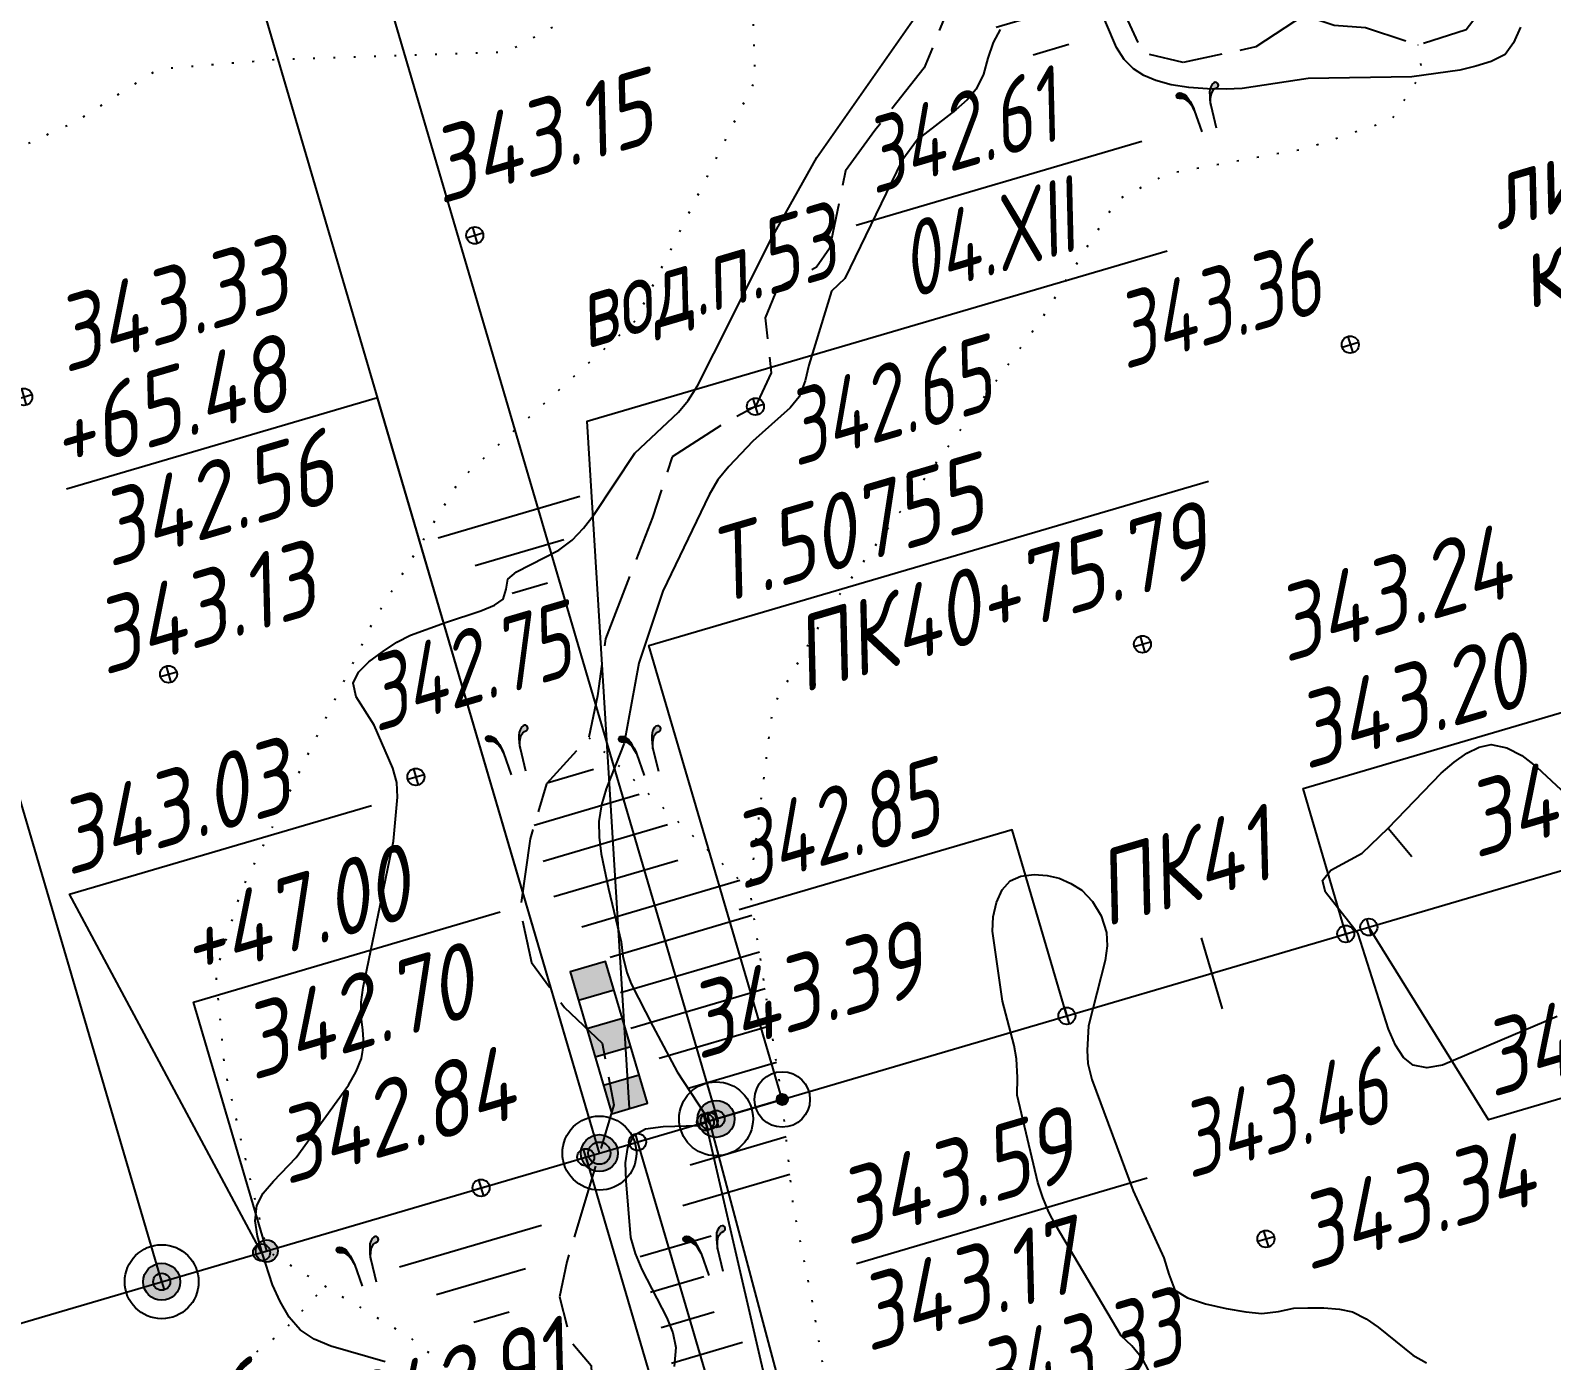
# Model space of a CAD drawing. Extents: x 1517648 to 1519685, y 2184577 to 2185456.
# Drawn here: x 1517816.8 to 1517899, y 2184716.4 to 2184788.3 of the extents above; entities that cross this region are included whole.
import ezdxf
from ezdxf.enums import TextEntityAlignment as Align

# ---------------------------------------------------------------- set-up
doc = ezdxf.new("R2010")
doc.units = 0
doc.header["$PDMODE"] = 34
doc.linetypes.add('ИИDash_40_10', pattern=[5, 4, -1])
doc.linetypes.add('ИИDot', pattern=[1, 0, -1])
for name, color, linetype, lineweight in [('ИИ_БОЛОТО_025', 3, 'Continuous', 25), ('ИИ_ГЕОПУНКТ_025', 7, 'Continuous', 25), ('ИИ_ГИДРОГРАФИЯ_025', 3, 'Continuous', 25), ('ИИ_КОНТУР_025', 7, 'ИИDot', 25), ('ИИ_ОТМЕТКА_025', 7, 'Continuous', 25), ('ИИ_ПИКЕТАЖ_025', 7, 'Continuous', 25), ('ИИ_РАЗМЕР_025', 7, 'Continuous', 25), ('ИИ_РЕЛЬЕФ_025', 34, 'Continuous', 25), ('ИИ_СКВАЖИНА_025', 7, 'Continuous', 25), ('ИИ_ТРАССА_ТРУБ_025', 7, 'Continuous', 25), ('ИИ_УГОДЬЯ_025', 7, 'Continuous', 25)]:
    doc.layers.add(name, color=color, linetype=linetype, lineweight=lineweight)
doc.styles.add('VNIPISIMPLEXCUR', font='simplex.shx', dxfattribs={"width": 0.8, "oblique": 15})
doc.dimstyles.new('ИИ-2000-м-dm', dxfattribs={"dimscale": 2, "dimtxt": 2.5, "dimasz": 2.5, "dimexe": 1.25, "dimexo": 0, "dimgap": 1, "dimtad": 1, "dimtoh": 1, "dimzin": 1, "dimdsep": 46, "dimtxsty": 'VNIPISIMPLEXCUR', "dimcen": 2.5, "dimaunit": 1, "dimazin": 0, "dimtfac": 1, "dimtmove": 1, "dimatfit": 2, "dimfxl": 1, "dimarcsym": 0})

# ---------------------------------------------------------------- blocks, each defined once
blk = doc.blocks.new('ИИ05468')
at = {"color": 0, "linetype": 'Continuous', "lineweight": 25}
for points in [[(-2, 1), (2, 1)], [(-1.25, 0), (1.25, 0)], [(-0.5, -1), (0.5, -1)]]:
    blk.add_lwpolyline(points, dxfattribs=at)
blk = doc.blocks.new('PICKET')
at = {"color": 0, "linetype": 'Continuous', "lineweight": 25}
for p, q in [((-0.23, 0), (0.23, 0)), ((0, 0.23), (0, -0.23))]:
    blk.add_line(p, q, dxfattribs=at)
blk.add_circle((0, 0), 0.23, dxfattribs=at)
at = {"color": 0, "linetype": 'Continuous', "style": 'VNIPISIMPLEXCUR', "oblique": 15, "width": 0.8}
blk.add_attdef('OTMETKA', (1.25, 0.3), '', height=2, dxfattribs=at)
at = {"color": 8, "linetype": 'Continuous', "style": 'VNIPISIMPLEXCUR', "oblique": 15, "width": 0.8, "flags": 1}
blk.add_attdef('NOMER', (1.25, -2.7), '', height=2, dxfattribs=at)
blk = doc.blocks.new('ИИ05403')
at = {"linetype": 'Continuous', "lineweight": 25}
for points in [[(-0.372, 1.104), (-0.431, 1.161), (-0.48, 1.184), (-0.522, 1.188), (-0.557, 1.174), (-0.584, 1.138), (-0.586, 1.087), (-0.571, 1.061), (-0.533, 1.036), (-0.476, 1.021), (-0.421, 1.002), (-0.364, 0.955), (-0.323, 0.896), (-0.283, 0.809), (-0.251, 0.709), (-0.232, 0.626), (-0.236, 0.688), (-0.255, 0.786), (-0.277, 0.879), (-0.302, 0.97), (-0.328, 1.042)], [(0.421, 1.002), (0.476, 1.021), (0.533, 1.036), (0.571, 1.061), (0.586, 1.087), (0.584, 1.138), (0.557, 1.174), (0.522, 1.188), (0.48, 1.184), (0.431, 1.161), (0.372, 1.104), (0.328, 1.042), (0.302, 0.97), (0.277, 0.879), (0.255, 0.786), (0.236, 0.688), (0.232, 0.626), (0.251, 0.709), (0.283, 0.809), (0.323, 0.896), (0.364, 0.955)]]:
    blk.add_hatch(color=0, dxfattribs=at).paths.add_polyline_path(points)
at = {"color": 0, "linetype": 'Continuous', "lineweight": 25}
for points in [[(-0.232, 0.626), (-0.251, 0.709), (-0.283, 0.809), (-0.323, 0.896), (-0.364, 0.955), (-0.421, 1.002), (-0.476, 1.021), (-0.533, 1.036), (-0.571, 1.061), (-0.586, 1.087), (-0.584, 1.138), (-0.557, 1.174), (-0.522, 1.188), (-0.48, 1.184), (-0.431, 1.161), (-0.372, 1.104), (-0.328, 1.042), (-0.302, 0.97), (-0.277, 0.879), (-0.255, 0.786), (-0.236, 0.688), (-0.232, 0.626), (-0.2, 0)], [(0.232, 0.626), (0.251, 0.709), (0.283, 0.809), (0.323, 0.896), (0.364, 0.955), (0.421, 1.002), (0.476, 1.021), (0.533, 1.036), (0.571, 1.061), (0.586, 1.087), (0.584, 1.138), (0.557, 1.174), (0.522, 1.188), (0.48, 1.184), (0.431, 1.161), (0.372, 1.104), (0.328, 1.042), (0.302, 0.97), (0.277, 0.879), (0.255, 0.786), (0.236, 0.688), (0.232, 0.626), (0.2, 0)]]:
    blk.add_lwpolyline(points, dxfattribs=at)
blk = doc.blocks.new('ИИ053672А')
at = {"color": 0, "linetype": 'Continuous'}
for points in [[(0.7, 3.096), (0, 3.5), (-0.7, 3.096)], [(0, 3.5), (0, 0), (0.7, 0)], [(0.85, 2.009), (0, 2.5), (-0.85, 2.009)], [(1, 0.923), (0, 1.5), (-1, 0.923)]]:
    blk.add_lwpolyline(points, dxfattribs=at)
at = {"color": 0, "linetype": 'Continuous', "style": 'VNIPISIMPLEXCUR', "oblique": 15, "width": 0.8}
blk.add_attdef('RACE1', text='', height=2, dxfattribs=at).set_placement((-2, 2.25), align=Align.RIGHT)
blk.add_attdef('HEIGHT', (2, 2.25), '', height=2, dxfattribs=at)
blk.add_attdef('DISTANCE', text='', height=2, dxfattribs=at).set_placement((8.5, 1.75), align=Align.MIDDLE_LEFT)
blk.add_attdef('RACE2', text='', height=2, dxfattribs=at).set_placement((-2, 1.25), align=Align.TOP_RIGHT)
blk.add_attdef('THICKNESS', text='', height=2, dxfattribs=at).set_placement((2, 1.25), align=Align.TOP_LEFT)
blk = doc.blocks.new('ИИ050052Р')
at = {"linetype": 'Continuous', "lineweight": 25}
h = blk.add_hatch(color=0, dxfattribs=at)
edge = h.paths.add_edge_path()
edge.add_arc((0, 0), 0.15, 0, 360)
at = {"color": 0, "linetype": 'Continuous', "lineweight": 25}
for radius in [0.75, 0.15]:
    blk.add_circle((0, 0), radius, dxfattribs=at)
at = {"color": 0, "linetype": 'Continuous', "style": 'VNIPISIMPLEXCUR', "oblique": 15, "width": 0.8}
for tag, p in [('CENTRE', (1.45, 0.7)), ('HEIGHT', (1.45, -2.7))]:
    blk.add_attdef(tag, p, '', height=2, dxfattribs=at)
for tag, p in [('NUMBER', (-2, -1)), ('STATIONING', (-2, -4.4)), ('ALPHA', (-2, -7.8))]:
    blk.add_attdef(tag, text='', height=2, dxfattribs=at).set_placement(p, align=Align.RIGHT)
at = {"color": 253, "linetype": 'Continuous', "style": 'VNIPISIMPLEXCUR', "oblique": 15, "width": 0.8, "flags": 1}
blk.add_attdef('NOTE', text='', height=1.6, dxfattribs=at).set_placement((-2, -10.8), align=Align.RIGHT)
blk = doc.blocks.new('ИИ15001')
at = {"color": 0, "linetype": 'Continuous', "lineweight": 25}
blk.add_lwpolyline([(0, 1), (0, -1)], dxfattribs=at)
at = {"color": 0, "linetype": 'Continuous', "lineweight": 25, "style": 'VNIPISIMPLEXCUR', "oblique": 15, "width": 0.8}
blk.add_attdef('STATIONING', text='', height=2, dxfattribs=at).set_placement((0, 2), align=Align.CENTER)
at = {"color": 7, "linetype": 'Continuous', "lineweight": 25, "style": 'VNIPISIMPLEXCUR', "oblique": 15, "width": 0.8}
blk.add_attdef('HEIGHT', text='', height=2, dxfattribs=at).set_placement((0, -2), align=Align.TOP_CENTER)
blk = doc.blocks.new('ИИ15002')
at = {"linetype": 'Continuous', "lineweight": 25}
h = blk.add_hatch(color=0, dxfattribs=at)
edge = h.paths.add_edge_path()
edge.add_arc((0, 0), 0.3, 0, 360)
at = {"color": 0, "linetype": 'Continuous', "lineweight": 25}
blk.add_circle((0, 0), 0.3, dxfattribs=at)
at = {"color": 0, "linetype": 'Continuous', "style": 'VNIPISIMPLEXCUR', "oblique": 15, "width": 0.8}
blk.add_attdef('STATIONING', (1, 1.3), '', height=2, rotation=90, dxfattribs=at)
at = {"color": 7, "linetype": 'Continuous', "style": 'VNIPISIMPLEXCUR', "oblique": 15, "width": 0.8}
blk.add_attdef('HEIGHT', text='', height=2, dxfattribs=at).set_placement((0, -1.3), align=Align.TOP_CENTER)
blk = doc.blocks.new('ИИ052821')
at = {"linetype": 'Continuous', "lineweight": 25}
for points in [[(0.5, 3.2), (0.5, 4), (-0.5, 4), (-0.5, 3.2)], [(0.5, 1.6), (0.5, 2.4), (-0.5, 2.4), (-0.5, 1.6)], [(0.5, 0), (0.5, 0.8), (-0.5, 0.8), (-0.5, 0)]]:
    blk.add_hatch(color=0, dxfattribs=at).paths.add_polyline_path(points)
at = {"color": 0, "linetype": 'Continuous', "lineweight": 25}
blk.add_lwpolyline([(-0.5, 0), (0.5, 0), (0.5, 4), (-0.5, 4)], close=True, dxfattribs=at)
for points in [[(-0.5, 3.2), (0.5, 3.2)], [(-0.5, 2.4), (0.5, 2.4)], [(-0.5, 1.6), (0.5, 1.6)], [(-0.5, 0.8), (0.5, 0.8)]]:
    blk.add_lwpolyline(points, dxfattribs=at)
at = {"color": 0, "linetype": 'Continuous', "style": 'VNIPISIMPLEXCUR', "oblique": 15, "width": 0.8}
for tag, p in [('HEIGHT', (1.2, 2.7)), ('DATA', (1.2, -0.7))]:
    blk.add_attdef(tag, p, '', height=2, dxfattribs=at)
at = {"color": 0, "linetype": 'Continuous', "style": 'VNIPISIMPLEXCUR', "oblique": 15, "width": 0.8, "flags": 8}
blk.add_attdef('CAPTION', text='', height=2, dxfattribs=at).set_placement((-1.75, 0), align=Align.RIGHT)
blk = doc.blocks.new('ИИ053296')
at = {"color": 0, "linetype": 'Continuous', "lineweight": 25}
blk.add_lwpolyline([(0, 0), (1, 0)], dxfattribs=at)
blk = doc.blocks.new('*D26')
at = {"layer": 'Defpoints', "color": 0, "transparency": 16777216}
for p in [(1517926.91, 2184855.147), (1518076.55, 2184794.9), (1517957.229, 2184764.674), (1517857.42, 2184730.52), (1517974.202, 2184660.524)]:
    blk.add_point(p, dxfattribs=at)
at = {"layer": 'ИИ_РАЗМЕР_025', "color": 0, "lineweight": -2, "transparency": 16777216}
for p, q in [((1517951.516, 2184788.677), (1517966.028, 2184792.94)), ((1517955.308, 2184766.135), (1517951.516, 2184788.677))]:
    blk.add_line(p, q, dxfattribs=at)
blk.add_arc((1517950.545, 2184757.88), 9.53, 40.60085, 79.42976, dxfattribs=at)
at = {"layer": 'ИИ_РАЗМЕР_025', "color": 0, "transparency": 16777216}
for points in [[(1517952.311, 2184766.582), (1517952.275, 2184767.915), (1517948.295, 2184767.141)], [(1517958.367, 2184764.4), (1517957.195, 2184763.764), (1517959.689, 2184760.566)]]:
    blk.add_solid(points, dxfattribs=at)
at = {"layer": 'ИИ_РАЗМЕР_025', "color": 0, "transparency": 16777216, "insert": (1517958.299, 2184794.193), "char_height": 4, "attachment_point": 5, "rotation": 16.37319, "style": 'VNIPISIMPLEXCUR'}
blk.add_mtext("87°17'", dxfattribs=at)
blk = doc.blocks.new('ИИ25001')
at = {"linetype": 'Continuous'}
h = blk.add_hatch(color=0, dxfattribs=at)
edge = h.paths.add_edge_path()
edge.add_arc((0, 0), 0.5, 0, 360)
at = {"color": 0, "linetype": 'Continuous'}
for radius in [1, 0.5]:
    blk.add_circle((0, 0), radius, dxfattribs=at)
at = {"color": 0, "style": 'VNIPISIMPLEXCUR', "oblique": 15, "width": 0.8}
for tag, p in [('NUMBER', (2, 0.7)), ('STS', (14.218, 0.7)), ('EGWL', (38.317, 0.7)), ('TFS', (19.079, -1)), ('HEIGHT', (2, -2.7)), ('FS', (14.218, -2.7)), ('AGWL', (36.594, -2.7))]:
    blk.add_attdef(tag, p, '', height=2, dxfattribs=at)
at = {"color": 253, "style": 'VNIPISIMPLEXCUR', "oblique": 15, "width": 0.8, "flags": 1}
for tag, p in [('DATE', (-2.5, -0.8)), ('NOTE1', (-2.5, -3.2)), ('NOTE2', (-2.5, -5.6))]:
    blk.add_attdef(tag, text='', height=1.6, dxfattribs=at).set_placement(p, align=Align.RIGHT)

msp = doc.modelspace()

# ---------------------------------------------------------------- hatches: boundary and pattern name
at = {"layer": 'ИИ_БОЛОТО_025'}
h = msp.add_hatch(dxfattribs=at)
h.set_pattern_fill('ИИ_БОЛОТО', color=256, scale=2, style=0, pattern_type=2)
h.set_pattern_definition([(16.3732, (1510916.102, 2172268.426), (-9.58435, 32.62116), [10, -3, 4, -5, 4, -8]), (16.3732, (1510916.498, 2172270.627), (-9.58435, 32.62116), [8, -3, 5, -4, 5, -9]), (16.3732, (1510916.894, 2172272.828), (-9.58435, 32.62116), [8, -3, 4, -6, 4, -9]), (16.3732, (1510916.33, 2172274.747), (-9.58435, 32.62116), [8, -3, 4, -5, 4, -10]), (16.3732, (1510914.807, 2172276.384), (-9.58435, 32.62116), [8, -3, 3, -7, 4, -9]), (16.3732, (1510913.283, 2172278.02), (-9.58435, 32.62116), [8, -3, 3, -8, 4, -8]), (16.3732, (1510912.72, 2172279.94), (-9.58435, 32.62116), [8, -4, 3, -10, 4, -5]), (16.3732, (1510912.156, 2172281.86), (-9.58435, 32.62116), [8, -5, 3, -10, 4, -4]), (16.3732, (1510910.633, 2172283.495), (-9.58435, 32.62116), [9, -5, 4, -5, 8, -3]), (16.3732, (1510909.11, 2172285.132), (-9.58435, 32.62116), [7, -5, 4, -5, 10, -3]), (16.3732, (1510908.546, 2172287.05), (-9.58435, 32.62116), [7, -4, 5, -5, 9, -4]), (16.3732, (1510907.022, 2172288.69), (-9.58435, 32.62116), [7, -4, 6, -5, 9, -3]), (16.3732, (1510906.46, 2172290.607), (-9.58435, 32.62116), [5, -6, 6, -6, 7, -4]), (16.3732, (1510905.895, 2172292.526), (-9.58435, 32.62116), [4, -6, 7, -6, 5, -6]), (16.3732, (1510905.33, 2172294.445), (-9.58435, 32.62116), [3, -7, 8, -6, 4, -6]), (16.3732, (1510904.767, 2172296.364), (-9.58435, 32.62116), [3, -6, 8, -6, 4, -7]), (16.3732, (1510904.204, 2172298.283), (-9.58435, 32.62116), [4, -6, 10, -5, 4, -5])])
h.paths.add_polyline_path([(1517846.954, 2184750.101), (1517855.663, 2184741.871), (1517857.42, 2184730.52), (1517858.019, 2184724.731), (1517859.019, 2184719.733), (1517859.738, 2184715.48), (1517858.088, 2184711.602), (1517854.855, 2184706.691), (1517853.211, 2184705.134), (1517852.112, 2184706.105), (1517848.891, 2184709.03), (1517846.7, 2184710.682), (1517846.197, 2184712.764), (1517847.167, 2184714.235), (1517847.095, 2184716.138), (1517845.982, 2184717.436), (1517845.371, 2184719.841), (1517845.766, 2184721.749), (1517847.532, 2184727.615), (1517848.317, 2184730.225), (1517847.684, 2184733.566), (1517845.646, 2184735.492), (1517843.854, 2184737.934), (1517843.243, 2184740.784), (1517843.792, 2184744.61), (1517844.665, 2184747.597)])

# ---------------------------------------------------------------- linework, layer by layer
at = {"layer": 'ИИ_ГЕОПУНКТ_025'}
for points in [[(1517857.42, 2184730.52), (1517850.206, 2184755.075), (1517880.47, 2184763.966)], [(1517861.433, 2184721.656), (1517877.156, 2184726.275)]]:
    msp.add_lwpolyline(points, dxfattribs=at)
at = {"layer": 'ИИ_ГИДРОГРАФИЯ_025', "linetype": 'ИИDash_40_10', "flags": 128}
msp.add_lwpolyline([(1517887.268, 2184788.617), (1517888.97, 2184788.497), (1517891.815, 2184787.549), (1517894.41, 2184788.377), (1517896.054, 2184790.56), (1517896.103, 2184794.388), (1517895.585, 2184798.058), (1517895.853, 2184799.947), (1517897.223, 2184803.733), (1517897.403, 2184805.966), (1517896.827, 2184807.515), (1517895.565, 2184808.163), (1517893.281, 2184807.283), (1517892.374, 2184805.328), (1517891.096, 2184803.877), (1517889.871, 2184803.841), (1517888.427, 2184803.697), (1517887.011, 2184804.53), (1517885.849, 2184804.303), (1517885.474, 2184803.301), (1517885.978, 2184801.176), (1517887.021, 2184796.845), (1517887.273, 2184794.139), (1517886.664, 2184792.703), (1517885.637, 2184791.019), (1517885.637, 2184789.151)], close=True, dxfattribs=at)
msp.add_lwpolyline([(1517885.637, 2184789.151), (1517883.031, 2184787.439), (1517879.106, 2184786.596), (1517876.921, 2184787.122), (1517876.025, 2184789.095), (1517875.657, 2184790.99), (1517874.366, 2184792.937), (1517873.839, 2184794.233), (1517871.838, 2184794.97), (1517869.626, 2184794.707), (1517868.678, 2184793.128), (1517866.859, 2184790.65), (1517865.094, 2184786.305), (1517862.433, 2184782.925), (1517860.836, 2184780.736), (1517859.981, 2184776.539), (1517859.273, 2184775.528), (1517857.156, 2184774.415), (1517856.488, 2184772.782), (1517856.822, 2184769.813), (1517855.966, 2184767.988), (1517854.295, 2184767.097), (1517851.47, 2184765.275), (1517850.409, 2184762.001), (1517847.862, 2184755.437), (1517847.426, 2184752.352), (1517846.954, 2184750.101), (1517844.665, 2184747.597), (1517843.792, 2184744.61), (1517843.243, 2184740.784), (1517843.854, 2184737.934), (1517845.646, 2184735.492), (1517847.684, 2184733.566), (1517848.317, 2184730.225), (1517847.532, 2184727.615), (1517845.766, 2184721.749), (1517845.371, 2184719.841), (1517845.982, 2184717.436), (1517847.095, 2184716.138), (1517847.167, 2184714.235), (1517846.197, 2184712.764), (1517846.7, 2184710.682), (1517848.891, 2184709.03), (1517852.112, 2184706.105), (1517854.371, 2184704.11), (1517855.516, 2184703.099), (1517856.878, 2184701.073), (1517856.91, 2184698.029), (1517855.916, 2184695.978), (1517855.239, 2184693.948), (1517856.554, 2184691.32), (1517857.789, 2184688.653), (1517858.467, 2184685.058), (1517860.101, 2184680.355), (1517861.656, 2184678.754), (1517861.775, 2184676.724), (1517862.612, 2184673.056), (1517864.286, 2184671.065), (1517870.583, 2184667.953), (1517872.061, 2184666.035), (1517872.34, 2184663.447), (1517873.655, 2184662.173), (1517875.69, 2184661.049), (1517878.32, 2184661.129), (1517879.787, 2184660.906), (1517881.369, 2184659.326), (1517882.666, 2184657.942), (1517886.995, 2184657.174), (1517889.414, 2184656.36), (1517890.996, 2184654.493), (1517893.487, 2184653.522), (1517898.272, 2184653.232)], dxfattribs=at)
at = {"layer": 'ИИ_КОНТУР_025', "flags": 128}
for points in [[(1517813.544, 2184821.848), (1517809.475, 2184809.474), (1517808.902, 2184803.131), (1517807.494, 2184794.39), (1517805.282, 2184788.563), (1517803.271, 2184784.243), (1517804.176, 2184781.53), (1517807.193, 2184780.827), (1517813.427, 2184780.726), (1517819.259, 2184783.439), (1517823.683, 2184786.252), (1517829.917, 2184786.754), (1517842.532, 2184787.177), (1517849.779, 2184791.112), (1517853.078, 2184791.246), (1517855.79, 2184790.093), (1517855.949, 2184785.648), (1517849.461, 2184772.625), (1517839.988, 2184764.031), (1517835.241, 2184756.263), (1517828.171, 2184741.868), (1517826.775, 2184737.352), (1517827.268, 2184732.098), (1517829.543, 2184722.33), (1517837.33, 2184717.623), (1517841.638, 2184714.097), (1517846.197, 2184712.764)], [(1517853.211, 2184705.134), (1517854.855, 2184706.691), (1517858.088, 2184711.602), (1517859.738, 2184715.48), (1517859.019, 2184719.733), (1517858.019, 2184724.731), (1517857.42, 2184730.52), (1517855.663, 2184741.871), (1517856.926, 2184751.785), (1517859.915, 2184757.012), (1517871.427, 2184772.705), (1517875.532, 2184779.17), (1517878.319, 2184780.614), (1517885.75, 2184781.955), (1517890.362, 2184783.505), (1517892.03, 2184786.06), (1517891.815, 2184787.549)], [(1517846.954, 2184750.101), (1517855.663, 2184741.871)], [(1517739.255, 2184708.715), (1517750.774, 2184708.867), (1517784.703, 2184709.155), (1517803.035, 2184709.415), (1517808.963, 2184710.326), (1517816.848, 2184711.473), (1517824.553, 2184713.505), (1517830.316, 2184717.88), (1517832.711, 2184720.415)]]:
    msp.add_lwpolyline(points, dxfattribs=at)
at = {"layer": 'ИИ_ОТМЕТКА_025'}
for points in [[(1517861.42, 2184777.809), (1517876.865, 2184782.346)], [(1517912.03, 2184734.249), (1517895.618, 2184729.427), (1517889.143, 2184739.84)]]:
    msp.add_lwpolyline(points, dxfattribs=at)
for points, elevation in [([(1517849.166, 2184730.032), (1517846.872, 2184767.202), (1517878.24, 2184776.418)], -0.341), ([(1517887.898, 2184739.475), (1517885.587, 2184747.341), (1517902.813, 2184752.402)], 343.2), ([(1517829.264, 2184722.248), (1517818.868, 2184741.627), (1517835.198, 2184746.425)], 343.03), ([(1517872.814, 2184735.043), (1517869.857, 2184745.105), (1517855.098, 2184740.768)], 342.85), ([(1517853.267, 2184729.3), (1517862.666, 2184688.655), (1517880.198, 2184693.806)], 342.83), ([(1517853.469, 2184729.359), (1517862.596, 2184695.156), (1517880.366, 2184700.377)], 343.4), ([(1517849.592, 2184728.22), (1517863.147, 2184682.087), (1517880.463, 2184687.175)], 343.04), ([(1517846.791, 2184727.397), (1517850.453, 2184714.932), (1517834.012, 2184710.101)], 342.91)]:
    msp.add_lwpolyline(points, dxfattribs=dict(at, elevation=elevation))
at = {"layer": 'ИИ_ПИКЕТАЖ_025', "color": 4}
for points, elevation in [([(1517847.532, 2184727.615), (1517835.529, 2184768.468), (1517818.706, 2184763.525)], 342.56), ([(1517829.543, 2184722.33), (1517825.588, 2184735.79), (1517842.171, 2184740.662)], 342.7)]:
    msp.add_lwpolyline(points, dxfattribs=dict(at, elevation=elevation))
at = {"layer": 'ИИ_РЕЛЬЕФ_025', "elevation": 343}
for points in [[(1517897.34, 2184788.503), (1517896.971, 2184787.664), (1517896.525, 2184787.037), (1517895.756, 2184786.661), (1517894.924, 2184786.397), (1517894.059, 2184786.191), (1517891.464, 2184785.824), (1517885.867, 2184785.738), (1517882.289, 2184785.192), (1517881.422, 2184785.148), (1517880.414, 2184785.169), (1517879.404, 2184785.248), (1517878.455, 2184785.395), (1517877.632, 2184785.622), (1517876.976, 2184785.903), (1517876.422, 2184786.258), (1517875.903, 2184786.758), (1517875.49, 2184787.408), (1517874.404, 2184790.003)], [(1517835.944, 2184716.326), (1517833.007, 2184717.184), (1517832.108, 2184717.552), (1517831.35, 2184718.065), (1517830.755, 2184718.754), (1517830.262, 2184719.594), (1517829.86, 2184720.505), (1517829.287, 2184722.224), (1517829.036, 2184723.121), (1517828.92, 2184723.963), (1517828.998, 2184724.78), (1517829.346, 2184725.456), (1517829.9, 2184726.106), (1517831.13, 2184727.39), (1517833.958, 2184731.291), (1517834.377, 2184732.031), (1517834.661, 2184732.734), (1517834.783, 2184733.528), (1517834.733, 2184734.27), (1517834.642, 2184735.009), (1517834.64, 2184735.79), (1517834.756, 2184736.58), (1517836.405, 2184744.493), (1517836.621, 2184746.876), (1517836.571, 2184747.658), (1517836.366, 2184748.444), (1517835.358, 2184750.759), (1517834.372, 2184752.299), (1517834.218, 2184753.036), (1517834.501, 2184753.626), (1517835.062, 2184754.193), (1517835.793, 2184754.736), (1517836.583, 2184755.249), (1517837.313, 2184755.625), (1517839.211, 2184756.307), (1517841.113, 2184756.938), (1517841.85, 2184757.251), (1517842.327, 2184757.571), (1517842.485, 2184758.116), (1517842.586, 2184758.666), (1517843.043, 2184759.047), (1517845.34, 2184760.231), (1517846.059, 2184760.761), (1517846.672, 2184761.408), (1517847.249, 2184762.155), (1517849.445, 2184765.48), (1517851.803, 2184767.687), (1517852.328, 2184768.323), (1517852.837, 2184769.109), (1517853.715, 2184770.865), (1517856.858, 2184777.117), (1517859.286, 2184781.458), (1517864.841, 2184789.399)], [(1517869.207, 2184788.392), (1517868.828, 2184787.687), (1517868.532, 2184786.83), (1517868.304, 2184785.975), (1517867.914, 2184785.154), (1517867.422, 2184784.579), (1517866.804, 2184784.031), (1517864.732, 2184782.432), (1517863.887, 2184781.28), (1517860.807, 2184774.917), (1517860.088, 2184774.232), (1517858.857, 2184770.235), (1517858.66, 2184769.375), (1517858.328, 2184768.512), (1517857.849, 2184767.918), (1517855.836, 2184766.128), (1517854.53, 2184764.757), (1517853.941, 2184764.027), (1517853.461, 2184763.226), (1517850.959, 2184758.011), (1517849.671, 2184754.112), (1517848.877, 2184749.788), (1517847.9, 2184747.315), (1517847.642, 2184746.459), (1517847.505, 2184745.547), (1517847.512, 2184744.697), (1517847.62, 2184743.799), (1517848.031, 2184741.913), (1517848.715, 2184739.051), (1517848.807, 2184738.277), (1517849.011, 2184737.382), (1517849.252, 2184736.776), (1517850.42, 2184734.477), (1517851.735, 2184732.016), (1517853.212, 2184729.754), (1517853.313, 2184729.274), (1517852.856, 2184729.098), (1517850.984, 2184729.039), (1517850.029, 2184728.91), (1517849.367, 2184728.554), (1517849.044, 2184727.929), (1517848.929, 2184727.094), (1517848.955, 2184726.121), (1517849.215, 2184723.06), (1517849.458, 2184722.199), (1517849.834, 2184721.324), (1517851.18, 2184718.72), (1517851.506, 2184717.895), (1517851.673, 2184717.108), (1517851.566, 2184716.08)], [(1517899.337, 2184735.014), (1517893.124, 2184732.382), (1517892.284, 2184732.224), (1517891.536, 2184732.372), (1517891.02, 2184732.789), (1517890.581, 2184733.457), (1517890.201, 2184734.317), (1517888.571, 2184739.481), (1517886.791, 2184741.727), (1517886.639, 2184742.358), (1517887.089, 2184742.922), (1517888.776, 2184743.84), (1517890.192, 2184745.191), (1517893.05, 2184748.159), (1517893.751, 2184748.763), (1517894.44, 2184749.244), (1517895.113, 2184749.57), (1517895.768, 2184749.708), (1517896.609, 2184749.545), (1517897.426, 2184749.131), (1517898.221, 2184748.496), (1517899.79, 2184747.026)], [(1517877.229, 2184715.875), (1517876.908, 2184716.491), (1517876.331, 2184717.191), (1517875.741, 2184717.734), (1517872.201, 2184723.736), (1517871.843, 2184724.432), (1517871.511, 2184725.217), (1517871.245, 2184726.023), (1517870.12, 2184730.755), (1517870.139, 2184731.708), (1517870.095, 2184732.714), (1517869.962, 2184733.445), (1517869.334, 2184735.833), (1517868.784, 2184739.615), (1517868.82, 2184740.394), (1517869.005, 2184741.181), (1517869.307, 2184741.856), (1517869.738, 2184742.345), (1517870.329, 2184742.599), (1517871.043, 2184742.679), (1517871.742, 2184742.638), (1517872.401, 2184742.496), (1517873.024, 2184742.197), (1517873.618, 2184741.845), (1517874.193, 2184741.232), (1517874.674, 2184740.452), (1517874.963, 2184739.546), (1517874.988, 2184738.832), (1517874.877, 2184738.027), (1517873.974, 2184734.506), (1517873.91, 2184733.16), (1517873.954, 2184732.463), (1517874.167, 2184731.596), (1517876.405, 2184725.582), (1517878.049, 2184721.956), (1517878.323, 2184721.071), (1517878.644, 2184720.204), (1517879.328, 2184719.8), (1517880.309, 2184719.467), (1517881.42, 2184719.211), (1517882.492, 2184719.036), (1517883.358, 2184718.95), (1517884.249, 2184719.062), (1517885.095, 2184719.23), (1517885.853, 2184719.254), (1517886.708, 2184719.245), (1517887.548, 2184719.181), (1517888.262, 2184719.04), (1517889.004, 2184718.661), (1517889.652, 2184718.209), (1517891.515, 2184716.694), (1517892.262, 2184716.272)]]:
    msp.add_lwpolyline(points, dxfattribs=at)
at = {"layer": 'ИИ_СКВАЖИНА_025', "flags": 128}
for points in [[(1517823.861, 2184720.66), (1517787.132, 2184845.669), (1517811.232, 2184852.75)], [(1517847.532, 2184727.615), (1517814.581, 2184839.764), (1517839.817, 2184847.178)], [(1517853.911, 2184729.489), (1517824.555, 2184829.405), (1517850.339, 2184836.98)]]:
    msp.add_lwpolyline(points, dxfattribs=at)
at = {"layer": 'ИИ_ТРАССА_ТРУБ_025', "color": 4}
msp.add_lwpolyline([(1517688.758, 2184680.966), (1517857.42, 2184730.52), (1518076.55, 2184794.9), (1518264.428, 2184850.095)], dxfattribs=at)

# ---------------------------------------------------------------- block references
at = {"layer": 'ИИ_БОЛОТО_025', "xscale": 2, "yscale": 2, "zscale": 2, "rotation": 16.37305555555556}
for p in [(1517871.394, 2184789.218), (1517843.205, 2184760.097), (1517841.129, 2184720.682)]:
    msp.add_blockref('ИИ05468', p, dxfattribs=at)
at = {"layer": 'ИИ_ГЕОПУНКТ_025'}
ref = msp.add_blockref('ИИ050052Р', (1517857.42, 2184730.52, 343.17), dxfattribs=dict(at, xscale=2, yscale=2, zscale=2, rotation=16.37305555555556))
ref.add_attrib('NUMBER', 'Т.50755', dxfattribs={"layer": '0', "color": 0, "linetype": 'Continuous', "height": 4, "rotation": 16.37306, "style": 'VNIPISIMPLEXCUR', "oblique": 15, "width": 0.8}).set_placement((1517868.592, 2184761.567), align=Align.RIGHT)
ref.add_attrib('CENTRE', '343.59', (1517860.925, 2184722.6), dxfattribs={"layer": '0', "color": 0, "linetype": 'Continuous', "height": 4, "rotation": 16.37306, "style": 'VNIPISIMPLEXCUR', "oblique": 15, "width": 0.8})
ref.add_attrib('HEIGHT', '343.17', (1517862.059, 2184716.861), dxfattribs={"layer": '0', "color": 0, "linetype": 'Continuous', "height": 4, "rotation": 16.37306, "style": 'VNIPISIMPLEXCUR', "oblique": 15, "width": 0.8})
ref.add_attrib('STATIONING', 'ПК40+75.79', dxfattribs={"layer": '0', "color": 0, "linetype": 'Continuous', "height": 4, "rotation": 16.37306, "style": 'VNIPISIMPLEXCUR', "oblique": 15, "width": 0.8}).set_placement((1517880.689, 2184758.991), align=Align.RIGHT)
at = {"layer": 'ИИ_ОТМЕТКА_025', "xscale": 2, "yscale": 2, "zscale": 2, "rotation": 16.37305555555556}
for p, values in [((1517813.87, 2184788.18, 343.44), {'OTMETKA': '343.44'}), ((1517816.4, 2184768.51, 343.33), {'OTMETKA': '343.33'})]:
    msp.add_blockref('PICKET', p, dxfattribs=at).add_auto_attribs(values)
at = {"layer": 'ИИ_ОТМЕТКА_025'}
ref = msp.add_blockref('PICKET', (1517840.79, 2184777.25, 343.15), dxfattribs=dict(at, xscale=2, yscale=2, zscale=2, rotation=16.37305555555556))
ref.add_attrib('OTMETKA', '343.15', (1517838.916, 2184778.915, 343.15), dxfattribs={"layer": '0', "color": 0, "linetype": 'Continuous', "height": 4, "rotation": 16.37306, "style": 'VNIPISIMPLEXCUR', "oblique": 15, "width": 0.8})
ref = msp.add_blockref('ИИ052821', (1517849.166, 2184730.032, -0.341), dxfattribs=dict(at, xscale=2, yscale=2, zscale=2, rotation=16.37319113215781))
ref.add_attrib('CAPTION', 'вод.п.53', dxfattribs={"layer": '0', "color": 0, "linetype": 'Continuous', "height": 4, "rotation": 16.37319, "style": 'VNIPISIMPLEXCUR', "oblique": 15, "width": 0.7}).set_placement((1517860.581, 2184775.141, -0.341), align=Align.RIGHT)
ref.add_attrib('HEIGHT', '342.61', (1517862.341, 2184779.45, -0.341), dxfattribs={"layer": '0', "color": 0, "linetype": 'Continuous', "height": 4, "rotation": 16.37319, "style": 'VNIPISIMPLEXCUR', "oblique": 15, "width": 0.7})
ref.add_attrib('DATA', '04.XII', (1517864.306, 2184773.794, -0.341), dxfattribs={"layer": '0', "color": 0, "linetype": 'Continuous', "height": 4, "rotation": 16.37319, "style": 'VNIPISIMPLEXCUR', "oblique": 15, "width": 0.7})
ref = msp.add_blockref('PICKET', (1517888.14, 2184771.34, 343.36), dxfattribs=dict(at, xscale=2, yscale=2, zscale=2, rotation=16.37305555555556))
ref.add_attrib('OTMETKA', '343.36', (1517875.941, 2184769.977, 343.36), dxfattribs={"layer": '0', "color": 0, "linetype": 'Continuous', "height": 4, "rotation": 16.37306, "style": 'VNIPISIMPLEXCUR', "oblique": 15, "width": 0.7})
ref = msp.add_blockref('PICKET', (1517855.966, 2184767.988, 342.65), dxfattribs=dict(at, xscale=2, yscale=2, zscale=0.2, rotation=16.37305555555556))
ref.add_attrib('OTMETKA', '342.65', (1517858.121, 2184764.735, 342.65), dxfattribs={"layer": '0', "color": 0, "linetype": 'Continuous', "height": 4, "rotation": 16.37306, "style": 'VNIPISIMPLEXCUR', "oblique": 15, "width": 0.7})
ref = msp.add_blockref('PICKET', (1517876.9, 2184755.14, 343.24), dxfattribs=dict(at, xscale=2, yscale=2, zscale=2, rotation=16.37305555555556))
ref.add_attrib('OTMETKA', '343.24', (1517884.62, 2184754.126, 343.24), dxfattribs={"layer": '0', "color": 0, "linetype": 'Continuous', "height": 4, "rotation": 16.37306, "style": 'VNIPISIMPLEXCUR', "oblique": 15, "width": 0.8})
ref = msp.add_blockref('PICKET', (1517824.23, 2184753.52, 343.13), dxfattribs=dict(at, xscale=2, yscale=2, zscale=2, rotation=16.37305555555556))
ref.add_attrib('OTMETKA', '343.13', (1517820.754, 2184753.443, 343.13), dxfattribs={"layer": '0', "color": 0, "linetype": 'Continuous', "height": 4, "rotation": 16.37306, "style": 'VNIPISIMPLEXCUR', "oblique": 15, "width": 0.8})
ref = msp.add_blockref('PICKET', (1517837.606, 2184747.963, 342.75), dxfattribs=dict(at, xscale=2, yscale=2, zscale=2, rotation=16.37305555555556))
ref.add_attrib('OTMETKA', '342.75', (1517835.438, 2184750.376, 343), dxfattribs={"layer": '0', "color": 0, "linetype": 'Continuous', "height": 4, "rotation": 16.37306, "style": 'VNIPISIMPLEXCUR', "oblique": 15, "width": 0.7})
ref = msp.add_blockref('PICKET', (1517887.898, 2184739.475, 343.2), dxfattribs=dict(at, xscale=2, yscale=2, zscale=2, rotation=16.37305555555556))
ref.add_attrib('OTMETKA', '343.20', (1517885.734, 2184748.341, 343.2), dxfattribs={"layer": '0', "color": 0, "linetype": 'Continuous', "height": 4, "rotation": 16.37306, "style": 'VNIPISIMPLEXCUR', "oblique": 15, "width": 0.8})
ref = msp.add_blockref('PICKET', (1517901.706, 2184743.531, 342.97), dxfattribs=dict(at, xscale=2, yscale=2, zscale=2, rotation=16.37305555555556))
ref.add_attrib('OTMETKA', '342.97', (1517894.911, 2184743.545, 342.97), dxfattribs={"layer": '0', "color": 0, "linetype": 'Continuous', "height": 4, "rotation": 16.37306, "style": 'VNIPISIMPLEXCUR', "oblique": 15, "width": 0.8})
ref = msp.add_blockref('PICKET', (1517829.264, 2184722.248, 343.03), dxfattribs=dict(at, xscale=2, yscale=2, zscale=2, rotation=16.37305555555556))
ref.add_attrib('OTMETKA', '343.03', (1517818.791, 2184742.61, 343.03), dxfattribs={"layer": '0', "color": 0, "linetype": 'Continuous', "height": 4, "rotation": 16.37306, "style": 'VNIPISIMPLEXCUR', "oblique": 15, "width": 0.8})
ref = msp.add_blockref('PICKET', (1517872.814, 2184735.043, 342.85), dxfattribs=dict(at, xscale=2, yscale=2, zscale=2, rotation=16.37305555555556))
ref.add_attrib('OTMETKA', '342.85', (1517855.221, 2184741.858, 342.85), dxfattribs={"layer": '0', "color": 0, "linetype": 'Continuous', "height": 4, "rotation": 16.37306, "style": 'VNIPISIMPLEXCUR', "oblique": 15, "width": 0.7})
ref = msp.add_blockref('PICKET', (1517853.842, 2184729.473, 343.39), dxfattribs=dict(at, xscale=2, yscale=2, zscale=2, rotation=16.37305555555556))
ref.add_attrib('OTMETKA', '343.39', (1517852.858, 2184732.652, 343.39), dxfattribs={"layer": '0', "color": 0, "linetype": 'Continuous', "height": 4, "rotation": 16.37306, "style": 'VNIPISIMPLEXCUR', "oblique": 15, "width": 0.8})
ref = msp.add_blockref('PICKET', (1517889.143, 2184739.84, 342.8), dxfattribs=dict(at, xscale=2, yscale=2, zscale=2, rotation=16.37305555555556))
ref.add_attrib('OTMETKA', '342.80', (1517895.793, 2184730.614, 342.8), dxfattribs={"layer": '0', "color": 0, "linetype": 'Continuous', "height": 4, "rotation": 16.37306, "style": 'VNIPISIMPLEXCUR', "oblique": 15, "width": 0.8})
ref = msp.add_blockref('PICKET', (1517841.129, 2184725.738, 342.84), dxfattribs=dict(at, xscale=2, yscale=2, zscale=2, rotation=16.37305555555556))
ref.add_attrib('OTMETKA', '342.84', (1517830.596, 2184725.887, 342.84), dxfattribs={"layer": '0', "color": 0, "linetype": 'Continuous', "height": 4, "rotation": 16.37306, "style": 'VNIPISIMPLEXCUR', "oblique": 15, "width": 0.8})
ref = msp.add_blockref('PICKET', (1517853.469, 2184729.359, 343.4), dxfattribs=dict(at, xscale=2, yscale=2, zscale=2, rotation=16.37305555555556))
ref.add_attrib('OTMETKA', '343.40', (1517863.088, 2184696.134, 343.4), dxfattribs={"layer": '0', "color": 0, "linetype": 'Continuous', "height": 4, "rotation": 16.37306, "style": 'VNIPISIMPLEXCUR', "oblique": 15, "width": 0.8})
ref = msp.add_blockref('PICKET', (1517853.267, 2184729.3, 342.83), dxfattribs=dict(at, xscale=2, yscale=2, zscale=2, rotation=16.37305555555556))
ref.add_attrib('OTMETKA', '342.83', (1517863.681, 2184690.242, 342.83), dxfattribs={"layer": '0', "color": 0, "linetype": 'Continuous', "height": 4, "rotation": 16.37306, "style": 'VNIPISIMPLEXCUR', "oblique": 15, "width": 0.8})
ref = msp.add_blockref('PICKET', (1517849.592, 2184728.22, 343.04), dxfattribs=dict(at, xscale=2, yscale=2, zscale=2, rotation=16.37305555555556))
ref.add_attrib('OTMETKA', '343.04', (1517863.711, 2184683.426, 343.04), dxfattribs={"layer": '0', "color": 0, "linetype": 'Continuous', "height": 4, "rotation": 16.37306, "style": 'VNIPISIMPLEXCUR', "oblique": 15, "width": 0.8})
ref = msp.add_blockref('PICKET', (1517883.58, 2184722.98, 343.34), dxfattribs=dict(at, xscale=2, yscale=2, zscale=2, rotation=16.37305555555556))
ref.add_attrib('OTMETKA', '343.34', (1517885.861, 2184721.247, 343.34), dxfattribs={"layer": '0', "color": 0, "linetype": 'Continuous', "height": 4, "rotation": 16.37306, "style": 'VNIPISIMPLEXCUR', "oblique": 15, "width": 0.8})
ref = msp.add_blockref('PICKET', (1517846.791, 2184727.397, 342.91), dxfattribs=dict(at, xscale=2, yscale=2, zscale=2, rotation=16.37305555555556))
ref.add_attrib('OTMETKA', '342.91', (1517834.307, 2184711.411, 342.91), dxfattribs={"layer": '0', "color": 0, "linetype": 'Continuous', "height": 4, "rotation": 16.37306, "style": 'VNIPISIMPLEXCUR', "oblique": 15, "width": 0.8})
ref = msp.add_blockref('PICKET', (1517823.859, 2184720.664, 343.06), dxfattribs=dict(at, xscale=2, yscale=2, zscale=2, rotation=16.37305555555556))
ref.add_attrib('OTMETKA', '343.06', (1517817.144, 2184709.094, 343.06), dxfattribs={"layer": '0', "color": 0, "linetype": 'Continuous', "height": 4, "rotation": 16.37306, "style": 'VNIPISIMPLEXCUR', "oblique": 15, "width": 0.8})
ref = msp.add_blockref('PICKET', (1517867.28, 2184713.44, 343.33), dxfattribs=dict(at, xscale=2, yscale=2, zscale=2, rotation=16.37305555555556))
ref.add_attrib('OTMETKA', '343.33', (1517868.469, 2184713.303, 343.33), dxfattribs={"layer": '0', "color": 0, "linetype": 'Continuous', "height": 4, "rotation": 16.37306, "style": 'VNIPISIMPLEXCUR', "oblique": 15, "width": 0.7})
at = {"layer": 'ИИ_ПИКЕТАЖ_025', "color": 4}
ref = msp.add_blockref('ИИ15002', (1517847.532, 2184727.615, 342.56), dxfattribs=dict(at, xscale=1.999999999999999, yscale=1.999999999999999, zscale=1.999999999999999, rotation=16.37305555555556))
ref.add_attrib('STATIONING', '+65.48', (1517818.374, 2184764.326, 342.56), dxfattribs={"layer": '0', "color": 0, "linetype": 'Continuous', "height": 4, "rotation": 16.37306, "style": 'VNIPISIMPLEXCUR', "oblique": 15, "width": 0.8})
ref.add_attrib('HEIGHT', '342.56', dxfattribs={"layer": '0', "color": 7, "linetype": 'Continuous', "height": 4, "rotation": 16.37306, "style": 'VNIPISIMPLEXCUR', "oblique": 15, "width": 0.8}).set_placement((1517826.106, 2184764.951, 342.56), align=Align.TOP_CENTER)
ref = msp.add_blockref('ИИ15001', (1517880.647, 2184737.344, 343.46), dxfattribs=dict(at, xscale=2, yscale=2, zscale=2, rotation=16.37269308999997))
ref.add_attrib('STATIONING', 'ПК41', dxfattribs={"layer": '0', "color": 0, "linetype": 'Continuous', "lineweight": 25, "height": 4, "rotation": 16.37269, "style": 'VNIPISIMPLEXCUR', "oblique": 15, "width": 0.8}).set_placement((1517879.52, 2184741.182), align=Align.CENTER)
ref.add_attrib('HEIGHT', '343.46', dxfattribs={"layer": '0', "color": 7, "linetype": 'Continuous', "lineweight": 25, "height": 4, "rotation": 16.37269, "style": 'VNIPISIMPLEXCUR', "oblique": 15, "width": 0.7}).set_placement((1517883.809, 2184731.678), align=Align.TOP_CENTER)
ref = msp.add_blockref('ИИ15002', (1517829.543, 2184722.33, 342.7), dxfattribs=dict(at, xscale=1.999999999999999, yscale=1.999999999999999, zscale=1.999999999999999, rotation=16.37305555555556))
ref.add_attrib('STATIONING', '+47.00', (1517825.407, 2184736.875, 342.7), dxfattribs={"layer": '0', "color": 0, "linetype": 'Continuous', "height": 4, "rotation": 16.37306, "style": 'VNIPISIMPLEXCUR', "oblique": 15, "width": 0.8})
ref.add_attrib('HEIGHT', '342.70', dxfattribs={"layer": '0', "color": 7, "linetype": 'Continuous', "height": 4, "rotation": 16.37306, "style": 'VNIPISIMPLEXCUR', "oblique": 15, "width": 0.8}).set_placement((1517833.751, 2184737.165, 342.7), align=Align.TOP_CENTER)
at = {"layer": 'ИИ_РЕЛЬЕФ_025', "xscale": 2, "yscale": 2, "zscale": 2, "rotation": 309.9991339821578}
msp.add_blockref('ИИ053296', (1517890.192, 2184745.191, 343), dxfattribs=at)
at = {"layer": 'ИИ_СКВАЖИНА_025', "xscale": 2, "yscale": 2, "zscale": 2, "rotation": 16.37319113215781}
for p in [(1517823.859, 2184720.664, 343.06), (1517847.53, 2184727.619, 342.56), (1517853.842, 2184729.473, 343.39)]:
    msp.add_blockref('ИИ25001', p, dxfattribs=at)
at = {"layer": 'ИИ_УГОДЬЯ_025'}
ref = msp.add_blockref('ИИ053672А', (1517914.265, 2184778.585), dxfattribs=dict(at, xscale=2, yscale=2, zscale=2, rotation=16.37305555555556))
ref.add_attrib('RACE1', 'листв.', dxfattribs={"layer": '0', "color": 0, "linetype": 'Continuous', "height": 4, "rotation": 16.37306, "style": 'VNIPISIMPLEXCUR', "oblique": 15, "width": 0.8}).set_placement((1517908.427, 2184781.133), align=Align.RIGHT)
ref.add_attrib('RACE2', 'кедр', dxfattribs={"layer": '0', "color": 0, "linetype": 'Continuous', "height": 4, "rotation": 16.37306, "style": 'VNIPISIMPLEXCUR', "oblique": 15, "width": 0.8}).set_placement((1517905.706, 2184779.732), align=Align.TOP_RIGHT)
ref.add_attrib('HEIGHT', '9', (1517919.781, 2184784.88), dxfattribs={"layer": '0', "color": 0, "linetype": 'Continuous', "height": 4, "rotation": 16.37306, "style": 'VNIPISIMPLEXCUR', "oblique": 15, "width": 0.8})
ref.add_attrib('THICKNESS', '0.19', dxfattribs={"layer": '0', "color": 0, "linetype": 'Continuous', "height": 4, "rotation": 16.37306, "style": 'VNIPISIMPLEXCUR', "oblique": 15, "width": 0.8}).set_placement((1517917.398, 2184782.111), align=Align.TOP_LEFT)
ref.add_attrib('DISTANCE', '2', dxfattribs={"layer": '0', "color": 0, "linetype": 'Continuous', "height": 4, "rotation": 16.37306, "style": 'VNIPISIMPLEXCUR', "oblique": 15, "width": 0.8}).set_placement((1517929.589, 2184786.735), align=Align.MIDDLE_LEFT)
at = {"layer": 'ИИ_УГОДЬЯ_025', "xscale": 2, "yscale": 2, "zscale": 2, "rotation": 16.37305555555556}
for p in [(1517880.502, 2184782.956), (1517843.147, 2184748.189), (1517850.337, 2184748.157), (1517853.83, 2184721.118), (1517835.078, 2184720.538)]:
    msp.add_blockref('ИИ05403', p, dxfattribs=at)

# ---------------------------------------------------------------- dimensions: what is measured, and where the dimension line sits
at = {"layer": 'ИИ_РАЗМЕР_025'}
dim = msp.add_angular_dim_2l(base=(1517957.229, 2184764.674), line1=((1517857.42, 2184730.52), (1518076.55, 2184794.9)), line2=((1517974.202, 2184660.524), (1517926.91, 2184855.147)), dimstyle='ИИ-2000-м-dm', override={"dimtxt": 2, "dimasz": 2, "dimgap": 0.5}, dxfattribs=at)
dim.commit()
dim.dimension.update_dxf_attribs({"geometry": '*D26', "text_midpoint": (1517958.299, 2184794.193), "dimtype": 162})

doc.saveas('drawing.dxf')
